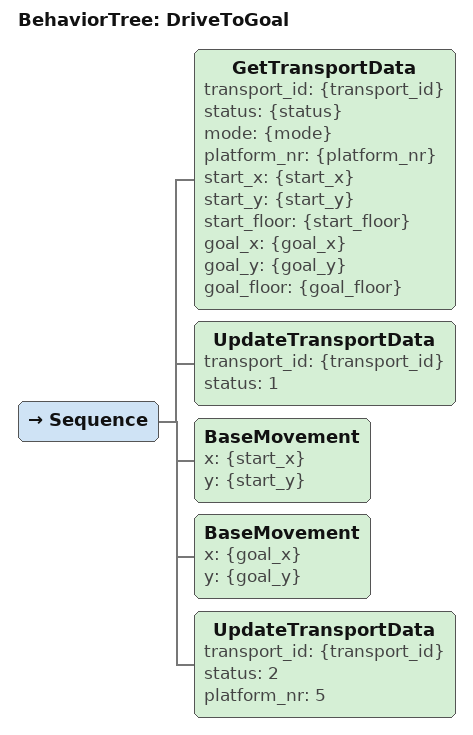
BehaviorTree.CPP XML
<root main_tree_to_execute = "DriveToGoal">
    <BehaviorTree ID="DriveToGoal">
        <Sequence>
            <GetTransportData transport_id="{transport_id}" status="{status}" mode="{mode}" platform_nr="{platform_nr}" start_x="{start_x}" start_y="{start_y}" start_floor="{start_floor}" goal_x="{goal_x}" goal_y="{goal_y}" goal_floor="{goal_floor}"/>
            <UpdateTransportData transport_id="{transport_id}" status="1"/>
            <BaseMovement x="{start_x}" y="{start_y}"/>
            <BaseMovement x="{goal_x}" y="{goal_y}"/>
            <UpdateTransportData transport_id="{transport_id}" status="2" platform_nr="5"/>
        </Sequence>
    </BehaviorTree>
</root>
